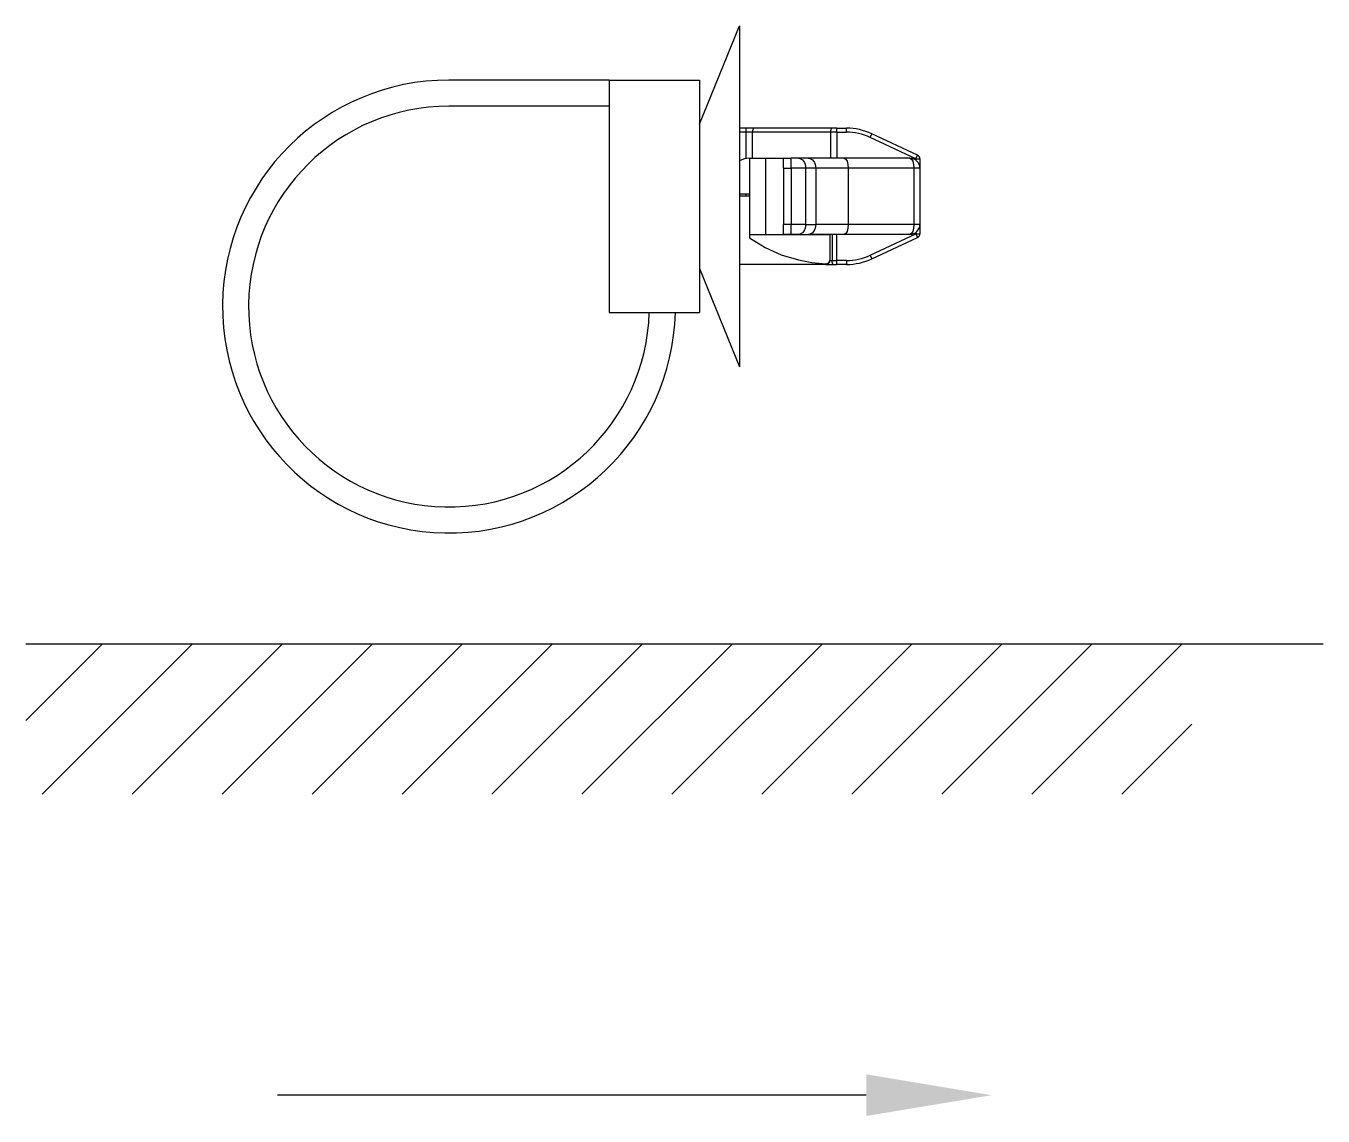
# Model space of a CAD drawing. Header units: inches. Extents: x 47316 to 59086, y 3141 to 11743.
# Drawn here: x 52614.18 to 52640.07, y 8630.41 to 8652.17 of the extents above; entities that cross this region are included whole.
import ezdxf

# ---------------------------------------------------------------- set-up
doc = ezdxf.new("R2010")
doc.units = ezdxf.units.IN
doc.header["$MEASUREMENT"] = 0

msp = doc.modelspace()

# ---------------------------------------------------------------- linework, layer by layer
at = {"color": 0, "linetype": 'ByBlock', "lineweight": -3, "ltscale": 0.132311}
for p, q in [((52627.623, 8650.211, 0), (52628.423, 8652.171, 0)), ((52627.623, 8647.331, 0), (52628.423, 8645.371, 0))]:
    msp.add_line(p, q, dxfattribs=at)
at = {"color": 0, "linetype": 'ByBlock', "lineweight": -3, "ltscale": 0.425}
msp.add_line((52628.423, 8652.171, 0), (52628.423, 8645.371, 0), dxfattribs=at)
at = {"color": 0, "linetype": 'ByBlock', "lineweight": -3, "ltscale": 0.2}
for p, q in [((52625.823, 8651.091, 0), (52622.623, 8651.091, 0)), ((52625.823, 8650.571, 0), (52622.623, 8650.571, 0))]:
    msp.add_line(p, q, dxfattribs=at)
at = {"color": 0, "linetype": 'ByBlock', "lineweight": -3, "ltscale": 0.289999}
msp.add_line((52625.823, 8651.091, 0), (52625.823, 8646.451, 0), dxfattribs=at)
at = {"color": 0, "linetype": 'ByBlock', "lineweight": -3, "ltscale": 0.1125}
for p, q in [((52625.823, 8651.091, 0), (52627.623, 8651.091, 0)), ((52625.823, 8646.451, 0), (52627.623, 8646.451, 0))]:
    msp.add_line(p, q, dxfattribs=at)
at = {"color": 0, "linetype": 'ByBlock', "lineweight": -3, "ltscale": 0.096026}
for p, q in [((52627.623, 8651.091, 0), (52627.623, 8649.555, 0)), ((52627.623, 8647.988, 0), (52627.623, 8646.451, 0))]:
    msp.add_line(p, q, dxfattribs=at)
at = {"color": 0, "linetype": 'ByBlock', "lineweight": -3, "ltscale": 0.008443}
for p, q in [((52628.558, 8650.131, 0), (52628.423, 8650.131, 0)), ((52628.558, 8650.051, 0), (52628.423, 8650.051, 0))]:
    msp.add_line(p, q, dxfattribs=at)
at = {"color": 0, "linetype": 'ByBlock', "lineweight": -3, "ltscale": 0.005}
for p, q in [((52628.558, 8650.051, 0), (52628.558, 8650.131, 0)), ((52630.368, 8650.051, 0), (52630.368, 8650.131, 0)), ((52630.557, 8650.051, 0), (52630.557, 8650.131, 0)), ((52631.03, 8649.946, 0), (52631.064, 8650.019, 0)), ((52631.943, 8649.521, 0), (52631.977, 8649.593, 0)), ((52631.943, 8649.521, 0), (52632.023, 8649.521, 0)), ((52631.943, 8648.022, 0), (52632.023, 8648.022, 0)), ((52631.943, 8648.022, 0), (52631.977, 8647.95, 0)), ((52630.361, 8647.491, 0), (52630.361, 8647.411, 0)), ((52630.557, 8647.491, 0), (52630.557, 8647.411, 0)), ((52631.03, 8647.597, 0), (52631.064, 8647.524, 0))]:
    msp.add_line(p, q, dxfattribs=at)
at = {"color": 0, "linetype": 'ByBlock', "lineweight": -3, "ltscale": 0.009488}
msp.add_line((52628.71, 8650.131, 0), (52628.558, 8650.131, 0), dxfattribs=at)
at = {"color": 0, "linetype": 'ByBlock', "lineweight": -3, "ltscale": 0.032832}
msp.add_line((52628.558, 8649.526, 0), (52628.558, 8650.051, 0), dxfattribs=at)
at = {"color": 0, "linetype": 'ByBlock', "lineweight": -3, "ltscale": 0.007906}
msp.add_line((52628.684, 8650.051, 0), (52628.558, 8650.051, 0), dxfattribs=at)
at = {"color": 0, "linetype": 'ByBlock', "lineweight": -3, "ltscale": 0.097302}
for p, q in [((52630.241, 8650.051, 0), (52628.684, 8650.051, 0)), ((52630.267, 8650.131, 0), (52628.71, 8650.131, 0))]:
    msp.add_line(p, q, dxfattribs=at)
at = {"color": 0, "linetype": 'ByBlock', "lineweight": -3, "ltscale": 0.0325}
for p, q in [((52628.684, 8649.531, 0), (52628.684, 8650.051, 0)), ((52630.241, 8650.051, 0), (52630.241, 8649.531, 0)), ((52630.368, 8650.051, 0), (52630.368, 8649.531, 0)), ((52630.272, 8648.011, 0), (52630.272, 8647.491, 0)), ((52630.361, 8648.011, 0), (52630.361, 8647.491, 0))]:
    msp.add_line(p, q, dxfattribs=at)
at = {"color": 0, "linetype": 'ByBlock', "lineweight": -3, "ltscale": 0.007907}
msp.add_line((52630.368, 8650.051, 0), (52630.241, 8650.051, 0), dxfattribs=at)
at = {"color": 0, "linetype": 'ByBlock', "lineweight": -3, "ltscale": 0.006325}
msp.add_line((52630.368, 8650.131, 0), (52630.267, 8650.131, 0), dxfattribs=at)
at = {"color": 0, "linetype": 'ByBlock', "lineweight": -3, "ltscale": 0.011804}
for p, q in [((52630.368, 8650.131, 0), (52630.557, 8650.131, 0)), ((52630.368, 8650.051, 0), (52630.557, 8650.051, 0))]:
    msp.add_line(p, q, dxfattribs=at)
at = {"color": 0, "linetype": 'ByBlock', "lineweight": -3, "ltscale": 0.062941}
for p, q in [((52631.943, 8649.521, 0), (52631.03, 8649.946, 0)), ((52631.03, 8647.597, 0), (52631.943, 8648.022, 0))]:
    msp.add_line(p, q, dxfattribs=at)
at = {"color": 0, "linetype": 'ByBlock', "lineweight": -3, "ltscale": 0.062942}
for p, q in [((52631.977, 8649.593, 0), (52631.064, 8650.019, 0)), ((52631.064, 8647.524, 0), (52631.977, 8647.95, 0))]:
    msp.add_line(p, q, dxfattribs=at)
at = {"color": 0, "linetype": 'ByBlock', "lineweight": -3, "ltscale": 0.097948}
msp.add_line((52627.623, 8649.555, 0), (52627.623, 8647.988, 0), dxfattribs=at)
at = {"color": 0, "linetype": 'ByBlock', "lineweight": -3, "ltscale": 0.02}
for p, q in [((52628.623, 8649.531, 0), (52628.943, 8649.531, 0)), ((52628.623, 8648.011, 0), (52628.943, 8648.011, 0))]:
    msp.add_line(p, q, dxfattribs=at)
at = {"color": 0, "linetype": 'ByBlock', "lineweight": -3, "ltscale": 0.095}
for p, q in [((52628.623, 8649.531, 0), (52628.623, 8648.011, 0)), ((52628.943, 8649.531, 0), (52628.943, 8648.011, 0))]:
    msp.add_line(p, q, dxfattribs=at)
at = {"color": 0, "linetype": 'ByBlock', "lineweight": -3, "ltscale": 0.022501}
for p, q in [((52628.943, 8649.531, 0), (52629.303, 8649.531, 0)), ((52628.943, 8648.011, 0), (52629.303, 8648.011, 0))]:
    msp.add_line(p, q, dxfattribs=at)
at = {"color": 0, "linetype": 'ByBlock', "lineweight": -3, "ltscale": 0.009364}
for p, q in [((52629.303, 8649.531, 0), (52629.453, 8649.531, 0)), ((52629.303, 8649.331, 0), (52629.453, 8649.331, 0)), ((52629.453, 8648.211, 0), (52629.303, 8648.211, 0)), ((52629.453, 8648.011, 0), (52629.303, 8648.011, 0))]:
    msp.add_line(p, q, dxfattribs=at)
at = {"color": 0, "linetype": 'ByBlock', "lineweight": -3, "ltscale": 0.0125}
for p, q in [((52629.303, 8649.331, 0), (52629.303, 8649.531, 0)), ((52629.453, 8649.331, 0), (52629.453, 8649.531, 0)), ((52628.623, 8648.811, 0), (52628.423, 8648.811, 0)), ((52628.623, 8648.771, 0), (52628.423, 8648.771, 0)), ((52629.303, 8648.011, 0), (52629.303, 8648.211, 0)), ((52629.453, 8648.011, 0), (52629.453, 8648.211, 0))]:
    msp.add_line(p, q, dxfattribs=at)
at = {"color": 0, "linetype": 'ByBlock', "lineweight": -3, "ltscale": 0.009006}
for p, q in [((52629.597, 8649.531, 0), (52629.453, 8649.531, 0)), ((52629.597, 8648.011, 0), (52629.453, 8648.011, 0))]:
    msp.add_line(p, q, dxfattribs=at)
at = {"color": 0, "linetype": 'ByBlock', "lineweight": -3, "ltscale": 0.012637}
for p, q in [((52629.799, 8649.531, 0), (52629.597, 8649.531, 0)), ((52629.943, 8649.331, 0), (52629.741, 8649.331, 0)), ((52629.741, 8648.211, 0), (52629.943, 8648.211, 0)), ((52629.597, 8648.011, 0), (52629.799, 8648.011, 0))]:
    msp.add_line(p, q, dxfattribs=at)
at = {"color": 0, "linetype": 'ByBlock', "lineweight": -3, "ltscale": 0.04455}
for p, q in [((52630.512, 8649.531, 0), (52629.799, 8649.531, 0)), ((52630.512, 8648.011, 0), (52629.799, 8648.011, 0))]:
    msp.add_line(p, q, dxfattribs=at)
at = {"color": 0, "linetype": 'ByBlock', "lineweight": -3, "ltscale": 0.081943}
for p, q in [((52631.823, 8649.531, 0), (52630.512, 8649.531, 0)), ((52631.902, 8649.331, 0), (52630.591, 8649.331, 0)), ((52631.902, 8648.211, 0), (52630.591, 8648.211, 0)), ((52631.823, 8648.011, 0), (52630.512, 8648.011, 0))]:
    msp.add_line(p, q, dxfattribs=at)
at = {"color": 0, "linetype": 'ByBlock', "lineweight": -3, "ltscale": 0.001816}
for p, q in [((52631.943, 8649.521, 0), (52631.943, 8649.491, 0)), ((52631.943, 8648.051, 0), (52631.943, 8648.022, 0))]:
    msp.add_line(p, q, dxfattribs=at)
at = {"color": 0, "linetype": 'ByBlock', "lineweight": -3, "ltscale": 0.011816}
for p, q in [((52632.023, 8649.521, 0), (52632.023, 8649.331, 0)), ((52632.023, 8648.211, 0), (52632.023, 8648.022, 0))]:
    msp.add_line(p, q, dxfattribs=at)
at = {"color": 0, "linetype": 'ByBlock', "lineweight": -3, "ltscale": 0.07}
for p, q in [((52629.303, 8649.331, 0), (52629.303, 8648.211, 0)), ((52629.453, 8649.331, 0), (52629.453, 8648.211, 0)), ((52629.741, 8649.331, 0), (52629.741, 8648.211, 0)), ((52629.943, 8649.331, 0), (52629.943, 8648.211, 0)), ((52630.591, 8649.331, 0), (52630.591, 8648.211, 0)), ((52631.902, 8649.331, 0), (52631.902, 8648.211, 0)), ((52632.023, 8649.331, 0), (52632.023, 8648.211, 0))]:
    msp.add_line(p, q, dxfattribs=at)
at = {"color": 0, "linetype": 'ByBlock', "lineweight": -3, "ltscale": 0.018011}
for p, q in [((52629.741, 8649.331, 0), (52629.453, 8649.331, 0)), ((52629.741, 8648.211, 0), (52629.453, 8648.211, 0))]:
    msp.add_line(p, q, dxfattribs=at)
at = {"color": 0, "linetype": 'ByBlock', "lineweight": -3, "ltscale": 0.0405}
for p, q in [((52630.591, 8649.331, 0), (52629.943, 8649.331, 0)), ((52630.591, 8648.211, 0), (52629.943, 8648.211, 0))]:
    msp.add_line(p, q, dxfattribs=at)
at = {"color": 0, "linetype": 'ByBlock', "lineweight": -3, "ltscale": 0.007544}
for p, q in [((52632.023, 8649.331, 0), (52631.902, 8649.331, 0)), ((52632.023, 8648.211, 0), (52631.902, 8648.211, 0))]:
    msp.add_line(p, q, dxfattribs=at)
at = {"color": 0, "linetype": 'ByBlock', "lineweight": -3, "ltscale": 0.0025}
msp.add_line((52628.558, 8648.771, 0), (52628.558, 8648.811, 0), dxfattribs=at)
at = {"color": 0, "linetype": 'ByBlock', "lineweight": -3, "ltscale": 0.004339}
msp.add_line((52628.623, 8648.012, 0), (52628.623, 8647.942, 0), dxfattribs=at)
at = {"color": 0, "linetype": 'ByBlock', "lineweight": -3, "ltscale": 0.1}
msp.add_line((52628.623, 8648.011, 0), (52630.223, 8648.011, 0), dxfattribs=at)
at = {"color": 0, "linetype": 'ByBlock', "lineweight": -3, "ltscale": 0.031953}
msp.add_line((52630.223, 8648.011, 0), (52630.223, 8647.5, 0), dxfattribs=at)
at = {"color": 0, "linetype": 'ByBlock', "lineweight": -3, "ltscale": 0.003059}
msp.add_line((52630.272, 8648.011, 0), (52630.223, 8648.011, 0), dxfattribs=at)
at = {"color": 0, "linetype": 'ByBlock', "lineweight": -3, "ltscale": 0.000233459}
msp.add_line((52630.275, 8648.011, 0), (52630.272, 8648.011, 0), dxfattribs=at)
at = {"color": 0, "linetype": 'ByBlock', "lineweight": -3, "ltscale": 0.005363}
msp.add_line((52630.361, 8648.011, 0), (52630.275, 8648.011, 0), dxfattribs=at)
at = {"color": 0, "linetype": 'ByBlock', "lineweight": -3, "ltscale": 0.107719}
msp.add_line((52630.146, 8647.411, 0), (52628.423, 8647.411, 0), dxfattribs=at)
at = {"color": 0, "linetype": 'ByBlock', "lineweight": -3, "ltscale": 0.000715637}
msp.add_line((52630.143, 8647.424, 0), (52630.143, 8647.412, 0), dxfattribs=at)
at = {"color": 0, "linetype": 'ByBlock', "lineweight": -3, "ltscale": 0.00896}
msp.add_line((52630.146, 8647.411, 0), (52630.29, 8647.411, 0), dxfattribs=at)
at = {"color": 0, "linetype": 'ByBlock', "lineweight": -3, "ltscale": 0.000495148}
msp.add_line((52630.223, 8647.5, 0), (52630.223, 8647.492, 0), dxfattribs=at)
at = {"color": 0, "linetype": 'ByBlock', "lineweight": -3, "ltscale": 9.0198e-05}
msp.add_line((52630.223, 8647.492, 0), (52630.224, 8647.491, 0), dxfattribs=at)
at = {"color": 0, "linetype": 'ByBlock', "lineweight": -3, "ltscale": 0.002986}
msp.add_line((52630.224, 8647.491, 0), (52630.272, 8647.491, 0), dxfattribs=at)
at = {"color": 0, "linetype": 'ByBlock', "lineweight": -3, "ltscale": 0.005597}
msp.add_line((52630.272, 8647.491, 0), (52630.361, 8647.491, 0), dxfattribs=at)
at = {"color": 0, "linetype": 'ByBlock', "lineweight": -3, "ltscale": 0.004477}
msp.add_line((52630.29, 8647.411, 0), (52630.361, 8647.411, 0), dxfattribs=at)
at = {"color": 0, "linetype": 'ByBlock', "lineweight": -3, "ltscale": 0.012206}
for p, q in [((52630.557, 8647.491, 0), (52630.361, 8647.491, 0)), ((52630.557, 8647.411, 0), (52630.361, 8647.411, 0))]:
    msp.add_line(p, q, dxfattribs=at)
at = {"color": 0, "lineweight": -2}
for p, q in [((52614.178, 8638.311, 0), (52615.708, 8639.84, 0)), ((52614.178, 8639.84, 0), (52640.071, 8639.84, 0)), ((52614.5, 8636.837, 0), (52617.504, 8639.84, 0)), ((52616.296, 8636.837, 0), (52619.3, 8639.84, 0)), ((52618.092, 8636.837, 0), (52621.096, 8639.84, 0)), ((52619.889, 8636.837, 0), (52622.892, 8639.84, 0)), ((52621.685, 8636.837, 0), (52624.688, 8639.84, 0)), ((52623.481, 8636.837, 0), (52626.484, 8639.84, 0)), ((52625.277, 8636.837, 0), (52628.28, 8639.84, 0)), ((52627.073, 8636.837, 0), (52630.076, 8639.84, 0)), ((52628.869, 8636.837, 0), (52631.872, 8639.84, 0)), ((52630.665, 8636.837, 0), (52633.668, 8639.84, 0)), ((52632.461, 8636.837, 0), (52635.465, 8639.84, 0)), ((52634.257, 8636.837, 0), (52637.261, 8639.84, 0)), ((52636.053, 8636.837, 0), (52637.449, 8638.233, 0))]:
    msp.add_line(p, q, dxfattribs=at)
at = {"color": 7, "lineweight": -2}
msp.add_line((52630.951, 8630.831), (52619.203, 8630.831), dxfattribs=at)
at = {"color": 0, "linetype": 'ByBlock', "lineweight": -3}
msp.add_lwpolyline([(52628.623, 8647.942), (52628.931, 8647.752), (52629.257, 8647.606), (52629.597, 8647.504), (52629.868, 8647.453), (52630.143, 8647.424)], dxfattribs=at)
for centre, radius, start, end in [((52622.623, 8646.571, 0), 4.52, 90, 358.4787), ((52622.623, 8646.571, 0), 4, 90, 358.2809), ((52630.557, 8648.931, 0), 1.2, 64.9831, 90), ((52630.557, 8648.931, 0), 1.12, 64.9831, 90), ((52628.623, 8649.131, 0), 0.4, 90, 120), ((52631.823, 8649.331, 0), 0.2, 0, 90), ((52631.943, 8649.521, 0), 0.08, 0, 64.9831), ((52631.823, 8648.211, 0), 0.2, 270, 0), ((52631.943, 8648.022, 0), 0.08, 295.0169, 0), ((52630.148, 8647.498, 0), 0.0745, 265.9237, 1.6006), ((52630.143, 8647.492, 0), 0.0799, 269.9427, 359.9426), ((52630.145, 8647.415, 0), 0.00347, 225.6094, 288.8376), ((52630.557, 8648.611, 0), 1.12, 270, 295.0169), ((52630.557, 8648.611, 0), 1.2, 270, 295.0169)]:
    msp.add_arc(centre, radius, start, end, dxfattribs=at)
at = {"color": 0, "linetype": 'ByBlock', "lineweight": -3, "extrusion": (0, 0, -1)}
for centre, major_axis, ratio, start_param, end_param in [((52628.71, 8650.051, 0), (0, -0.08), 0.316228, 1.570796, 3.141593), ((52630.267, 8650.051, 0), (0, -0.08), 0.316228, 1.570796, 3.141593), ((52629.597, 8649.331, 0), (0, -0.2), 0.720438, 3.141593, 4.712389), ((52629.799, 8649.331, 0), (0, -0.2), 0.720438, 3.141593, 4.712389), ((52630.512, 8649.331, 0), (0, -0.2), 0.396439, 3.141593, 4.712389), ((52631.823, 8649.331, 0), (0, -0.2), 0.396439, 3.141593, 4.712389), ((52629.597, 8648.211, 0), (0, -0.2), 0.720438, 4.712389, 6.283185), ((52629.799, 8648.211, 0), (0, -0.2), 0.720438, 4.712389, 6.283185), ((52630.512, 8648.211, 0), (0, -0.2), 0.396439, 4.712389, 6.283185), ((52631.823, 8648.211, 0), (0, -0.2), 0.396439, 4.712389, 6.283185), ((52630.146, 8647.491, 0), (0, 0.08), 0.97071, 1.570796, 3.141593), ((52630.29, 8647.491, 0), (0, 0.08), 0.22389, 3.141593, 4.712389)]:
    msp.add_ellipse(centre, major_axis=major_axis, ratio=ratio, start_param=start_param, end_param=end_param, dxfattribs=at)
at = {"color": 7, "lineweight": -2}
msp.add_solid([(52630.951, 8631.248), (52633.451, 8630.831), (52630.951, 8630.415)], dxfattribs=at)

doc.saveas('drawing.dxf')
